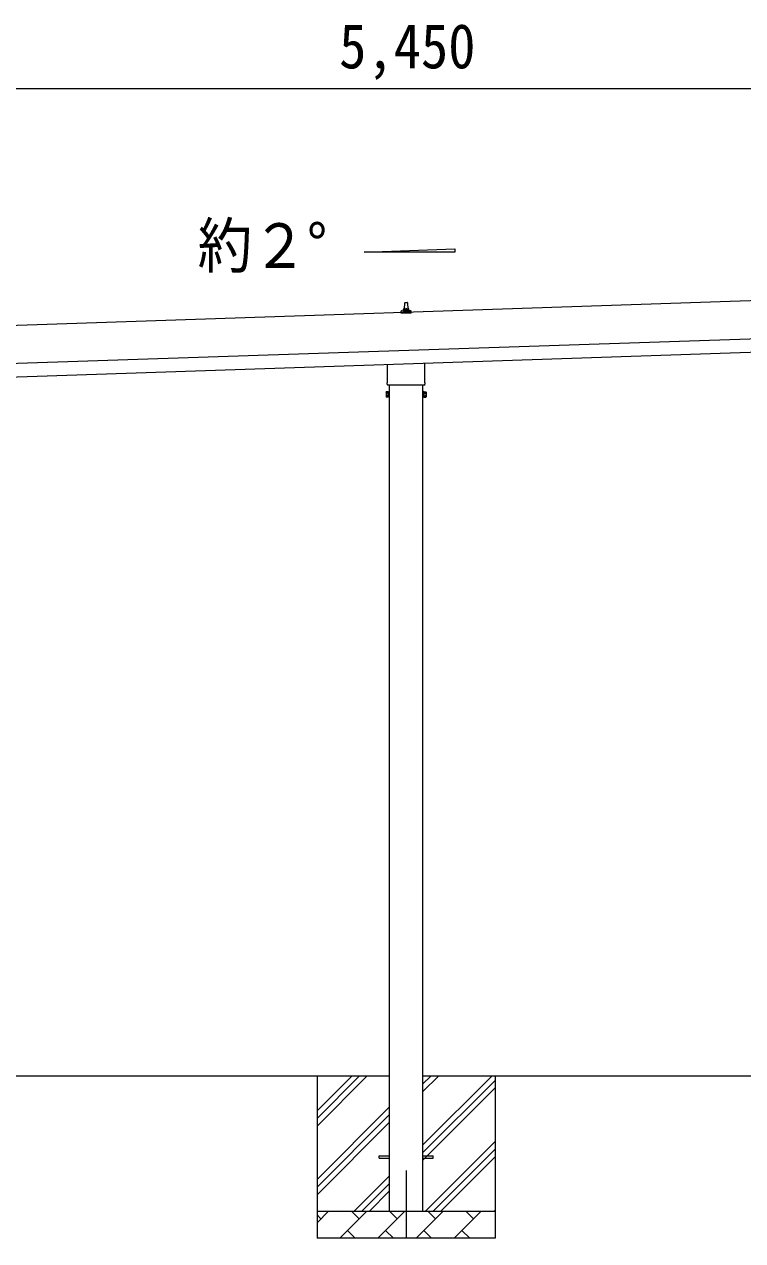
# Model space of a CAD drawing. Units: millimetres at full size, sheet at 1:50; details may follow other scales. Extents: x -14053 to 14053, y -9700 to 9700.
# Drawn here: x 1550 to 4212, y -6026 to -1524 of the extents above; entities that cross this region are included whole.
import ezdxf
from ezdxf.enums import TextEntityAlignment as Align

# ---------------------------------------------------------------- set-up
doc = ezdxf.new("R2010")
doc.units = ezdxf.units.MM
doc.header["$LTSCALE"] = 50
doc.linetypes.add('CHAIN1', pattern=[8, 5, -1, 1, -1])
for name, color, linetype, lineweight in [('0-0_0', 7, 'Continuous', 9), ('0-4_OTH_LINE', 7, 'CHAIN1', 9), ('0-6_PARTS1', 6, 'Continuous', 9), ('0-8_TABLE1', 7, 'Continuous', 9)]:
    doc.layers.add(name, color=color, linetype=linetype, lineweight=lineweight)
doc.styles.add('ＭＳ ゴシック', font='')
doc.styles.get('ＭＳ ゴシック').set_extended_font_data('MS Gothic')

msp = doc.modelspace()

# ---------------------------------------------------------------- linework, layer by layer
at = {"layer": '0-0_0'}
for p, q in [((2902.05, -5416.95), (1227.05, -5416.95)), ((2634.55, -5416.95), (2634.55, -6016.95)), ((2634.55, -5602), (2819.6, -5416.95)), ((2634.55, -5573.72), (2791.32, -5416.95)), ((2634.55, -5545.43), (2763.03, -5416.95)), ((3027.05, -5672.05), (3282.15, -5416.95)), ((3027.05, -5474.06), (3084.16, -5416.95)), ((3027.05, -5445.77), (3055.88, -5416.95)), ((4702.05, -5416.95), (3027.05, -5416.95)), ((3027.05, -5700.33), (3294.55, -5432.83)), ((3294.55, -5416.95), (3294.55, -6016.95)), ((3027.05, -5728.62), (3294.55, -5461.12)), ((2634.55, -5799.99), (2902.05, -5532.49)), ((2634.55, -5828.27), (2902.05, -5560.77)), ((2634.55, -5856.56), (2902.05, -5589.06)), ((3036.71, -5916.95), (3294.55, -5659.11)), ((3064.99, -5916.95), (3294.55, -5687.39)), ((3093.28, -5916.95), (3294.55, -5715.68)), ((2772.15, -5916.95), (2902.05, -5787.05)), ((2800.44, -5916.95), (2902.05, -5815.33)), ((2828.72, -5916.95), (2902.05, -5843.62)), ((2634.55, -5916.95), (3294.55, -5916.95)), ((2634.55, -5959.84), (2677.45, -5916.95)), ((2648.89, -5945.5), (2634.55, -5931.16)), ((2718.87, -6016.95), (2818.87, -5916.95)), ((2790.31, -5945.5), (2761.76, -5916.95)), ((2860.29, -6016.95), (2960.29, -5916.95)), ((2931.74, -5945.5), (2903.18, -5916.95)), ((3001.71, -6016.95), (3101.71, -5916.95)), ((3073.16, -5945.5), (3044.6, -5916.95)), ((3143.13, -6016.95), (3243.13, -5916.95)), ((3214.58, -5945.5), (3186.02, -5916.95)), ((3291.27, -5916.95), (3294.55, -5913.67)), ((3294.55, -6016.95), (2634.55, -6016.95)), ((2747.42, -5988.4), (2775.97, -6016.95)), ((2888.84, -5988.4), (2917.4, -6016.95)), ((3030.26, -5988.4), (3058.82, -6016.95)), ((3171.68, -5988.4), (3200.24, -6016.95))]:
    msp.add_line(p, q, dxfattribs=at)
at = {"layer": '0-4_OTH_LINE'}
msp.add_line((2964.55, -5766.95), (2964.55, -6184.45), dxfattribs=at)
at = {"layer": '0-6_PARTS1'}
msp.add_line((241.55, -1761.29), (5691.55, -1761.29), dxfattribs=at)
at = {"layer": '0-8_TABLE1', "color": 4}
for p, q in [((2809.24, -2366.76), (3145.24, -2354.35)), ((3145.24, -2366.76), (2809.24, -2366.76)), ((3145.24, -2354.35), (3145.24, -2366.76)), ((5655.92, -2500.54), (272.91, -2679.97)), ((2958.55, -2577.69), (2959.28, -2554.16)), ((2960.28, -2553.19), (2968.83, -2553.19)), ((2969.83, -2554.16), (2970.55, -2577.69)), ((2946.3, -2593.19), (2946.3, -2585.47)), ((2982.8, -2593.19), (2946.3, -2593.19)), ((2946.69, -2584.69), (2982.42, -2584.69)), ((2947.07, -2584.5), (2953.79, -2582.87)), ((2954.17, -2582.69), (2974.94, -2582.69)), ((2954.55, -2581.9), (2954.55, -2577.69)), ((2955.55, -2577.69), (2973.55, -2577.69)), ((2974.55, -2581.9), (2974.55, -2577.69)), ((2982.04, -2584.5), (2975.32, -2582.87)), ((2982.8, -2593.19), (2982.8, -2585.47)), ((277.57, -2819.89), (5660.58, -2640.46)), ((279.24, -2869.86), (5662.25, -2690.43)), ((2896.25, -2847.18), (2896.25, -2782.63)), ((3032.85, -2778.08), (3032.85, -2847.18)), ((2894.55, -2855.95), (2894.55, -2850.45)), ((3032.49, -2859.45), (2896.62, -2859.45)), ((2902.05, -2859.45), (2902.05, -5916.95)), ((3027.05, -5916.95), (3027.05, -2859.45)), ((3034.55, -2850.45), (3034.55, -2855.95)), ((2890.55, -2885.45), (2891.31, -2884.13)), ((2890.55, -2885.45), (2890.55, -2902.45)), ((2890.55, -2902.45), (2891.31, -2903.76)), ((2897.55, -2889.04), (2891.31, -2889.04)), ((2897.55, -2898.86), (2891.31, -2898.86)), ((2897.55, -2903.76), (2891.31, -2903.76)), ((2900.05, -2903.15), (2897.55, -2903.15)), ((3029.05, -2903.15), (3031.55, -2903.15)), ((3031.55, -2889.04), (3037.79, -2889.04)), ((3031.55, -2898.86), (3037.79, -2898.86)), ((3031.55, -2903.76), (3037.79, -2903.76)), ((3038.55, -2885.45), (3037.79, -2884.13)), ((3038.55, -2902.45), (3037.79, -2903.76)), ((3038.55, -2885.45), (3038.55, -2902.45)), ((2864.55, -5712.45), (2902.05, -5712.45)), ((2864.55, -5721.45), (2864.55, -5712.45)), ((3027.05, -5712.45), (3064.55, -5712.45)), ((3064.55, -5721.45), (3064.55, -5712.45)), ((2864.55, -5721.45), (2902.05, -5721.45)), ((3027.05, -5721.45), (3064.55, -5721.45))]:
    msp.add_line(p, q, dxfattribs=at)
for points in [[(2897.55, -2903.76), (2897.55, -2884.13), (2891.31, -2884.13)], [(2897.55, -2903.15), (2897.55, -2884.75), (2900.05, -2884.75)], [(3031.55, -2903.15), (3031.55, -2884.75), (3029.05, -2884.75)], [(3031.55, -2903.76), (3031.55, -2884.13), (3037.79, -2884.13)]]:
    msp.add_lwpolyline(points, dxfattribs=at)
for points in [[(2900.05, -2904.45), (2900.05, -2883.45), (2902.05, -2883.45), (2902.05, -2904.45)], [(3029.05, -2904.45), (3029.05, -2883.45), (3027.05, -2883.45), (3027.05, -2904.45)]]:
    msp.add_lwpolyline(points, close=True, dxfattribs=at)
for centre, radius, start, end in [((2960.28, -2554.19), 1, 90, 178.60509), ((2968.83, -2554.19), 1, 1.39491, 90), ((2947.3, -2585.47), 1, 103.62699, 180), ((2953.55, -2581.9), 1, 283.62699, 0), ((2958.64, -2578.32), 4.13, 90, 171.17633), ((2955.55, -2578.69), 1, 90, 180), ((2967.89, -2577.69), 4.83, 133.60282, 180), ((2961.22, -2577.69), 4.83, 0, 46.39718), ((2970.47, -2578.32), 4.13, 8.82367, 90), ((2973.55, -2578.69), 1, 0, 90), ((2975.55, -2581.9), 1, 180, 256.37301), ((2981.8, -2585.47), 1, 0, 76.37301), ((2898.55, -2850.45), 4, 125.09963, 180), ((2898.55, -2855.95), 4, 180, 194.47751), ((2898.55, -2855.95), 4, 194.47751, 241.04498), ((3030.55, -2855.95), 4, 298.95502, 345.52249), ((3030.55, -2850.45), 4, 0, 54.90037), ((3030.55, -2855.95), 4, 345.52249, 0), ((2906.79, -2893.95), 16.24, 162.41205, 197.58795), ((2894.9, -2886.59), 4.34, 145.61575, 214.38425), ((2894.9, -2901.31), 4.34, 145.61575, 214.38425), ((3022.31, -2893.95), 16.24, 342.41205, 17.58795), ((3034.21, -2886.59), 4.34, 325.61575, 34.38425), ((3034.21, -2901.31), 4.34, 325.61575, 34.38425)]:
    msp.add_arc(centre, radius, start, end, dxfattribs=at)

# ---------------------------------------------------------------- texts
at = {"layer": '0-6_PARTS1', "color": 7, "style": 'ＭＳ ゴシック', "width": 0.9}
msp.add_text('5,450', height=165, dxfattribs=at).set_placement((2716.55, -1736.29), align=Align.BOTTOM_LEFT)
at = {"layer": '0-8_TABLE1', "style": 'ＭＳ ゴシック', "width": 0.9}
msp.add_text('約２°', height=165, dxfattribs=at).set_placement((2192.28, -2474.71), align=Align.BOTTOM_LEFT)

doc.saveas('drawing.dxf')
